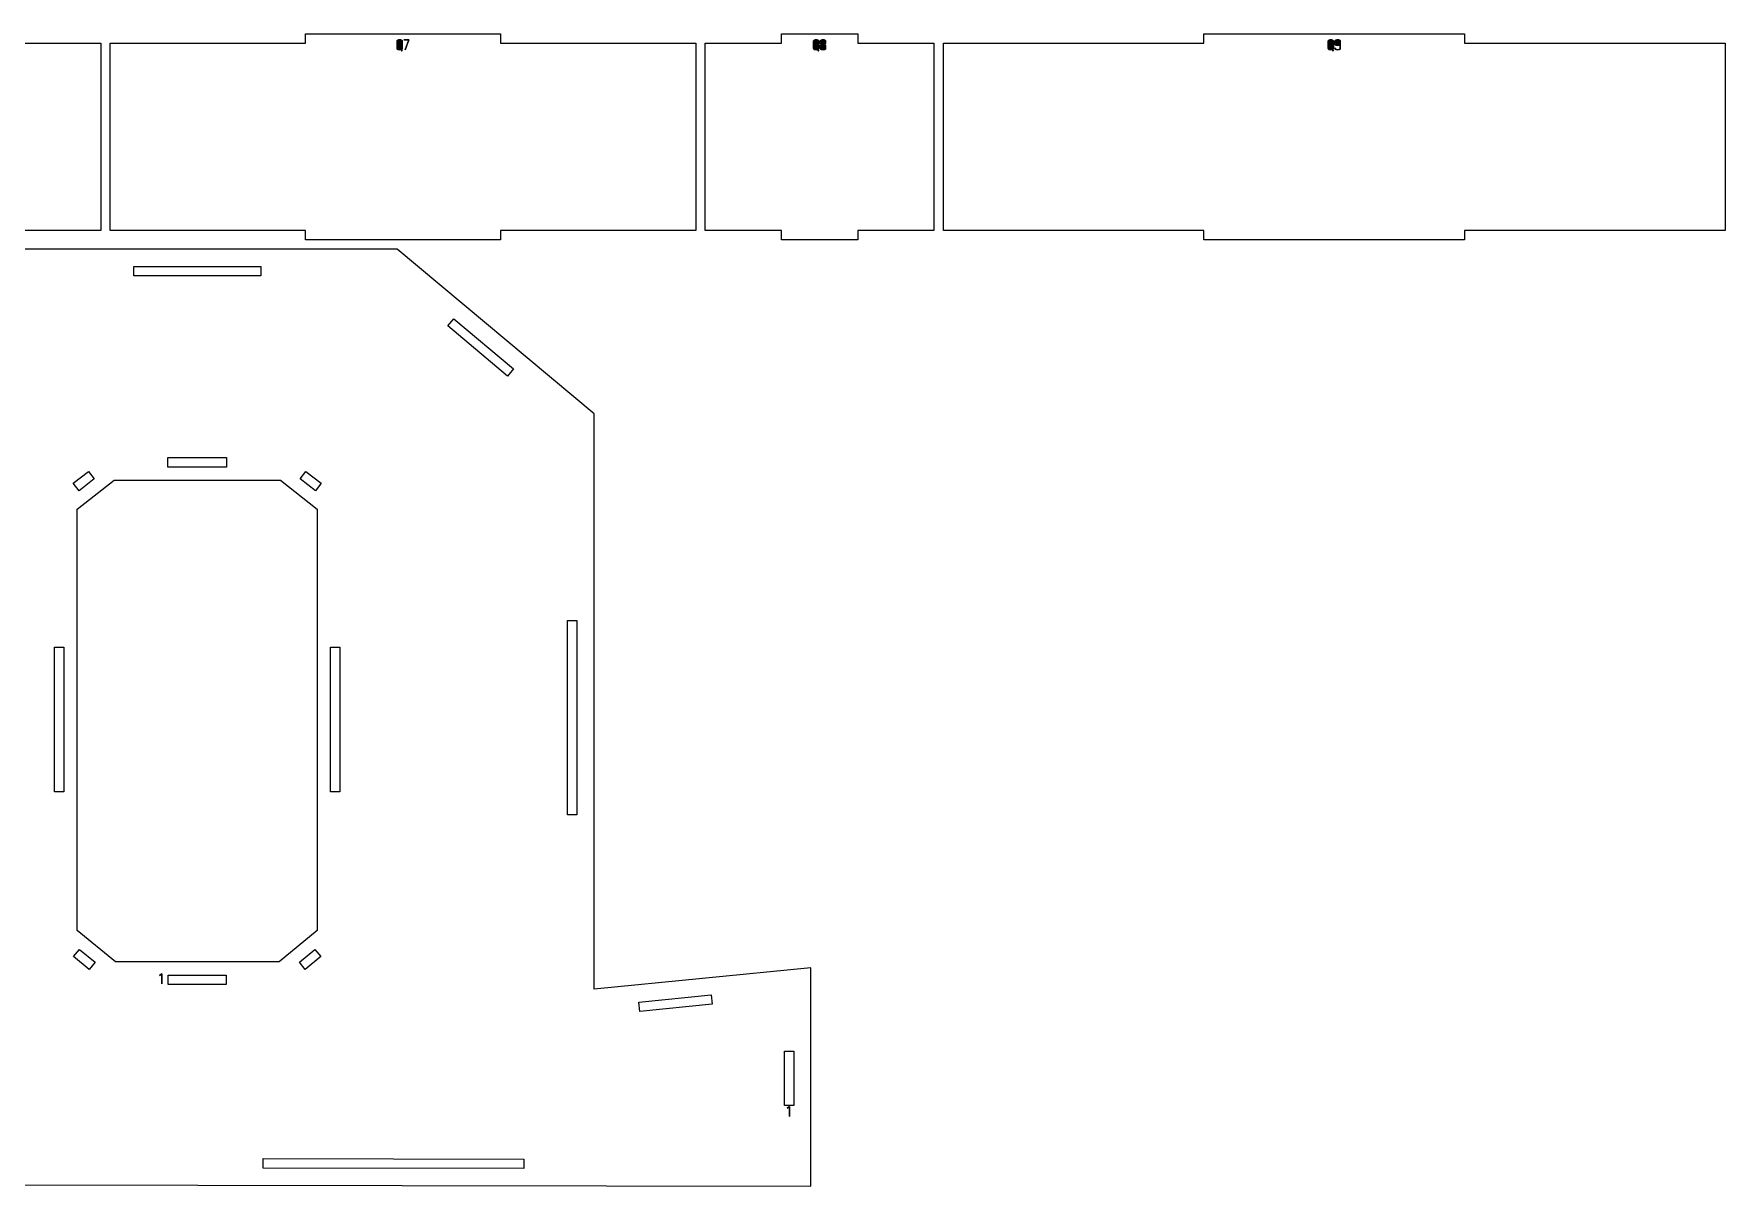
# Model space of a CAD drawing. Header units: centimetres. Extents: x -249 to 275, y -506 to 461.
# Drawn here: x 95.4 to 149.6, y 102.4 to 139.3 of the extents above; entities that cross this region are included whole.
import ezdxf

# ---------------------------------------------------------------- set-up
doc = ezdxf.new("R2010")
doc.units = ezdxf.units.CM
doc.header["$MEASUREMENT"] = 0
doc.layers.add('Capa 1', color=7, linetype='Continuous')

msp = doc.modelspace()

# ---------------------------------------------------------------- hatches: boundary and pattern name
at = {"layer": 'Capa 1', "true_color": 0x3e4095}
h = msp.add_hatch(color=175, dxfattribs=at)
edge = h.paths.add_edge_path()
edge.add_spline(control_points=[(107.05388, 138.85955), (107.05388, 138.84977), (107.06175, 138.84144), (107.0775, 138.83456), (107.09324, 138.82768), (107.11289, 138.82424), (107.13643, 138.82424), (107.15997, 138.82424), (107.17962, 138.82768), (107.19536, 138.83456), (107.21111, 138.84144), (107.21898, 138.84977), (107.21898, 138.85955), (107.21898, 138.85955), (107.21898, 139.10537), (107.21898, 139.10537), (107.21898, 139.11515), (107.21111, 139.12348), (107.19536, 139.13036), (107.17962, 139.13724), (107.15997, 139.14068), (107.13643, 139.14068), (107.11289, 139.14068), (107.09324, 139.13724), (107.0775, 139.13036), (107.06175, 139.12348), (107.05388, 139.11515), (107.05388, 139.10537), (107.05388, 139.10537), (107.05388, 138.85955), (107.05388, 138.85955)], knot_values=[0, 0, 0, 0, 0.1, 0.1, 0.1, 0.2, 0.2, 0.2, 0.3, 0.3, 0.3, 0.4, 0.4, 0.4, 0.5, 0.5, 0.5, 0.6, 0.6, 0.6, 0.7, 0.7, 0.7, 0.8, 0.8, 0.8, 0.9, 0.9, 0.9, 1, 1, 1, 1], degree=3, periodic=1)
h = msp.add_hatch(color=175, dxfattribs=at)
edge = h.paths.add_edge_path()
edge.add_spline(control_points=[(107.21898, 138.85955), (107.21898, 138.84977), (107.21111, 138.84144), (107.19536, 138.83456), (107.17962, 138.82768), (107.15997, 138.82424), (107.13643, 138.82424), (107.11289, 138.82424), (107.09324, 138.82768), (107.0775, 138.83456), (107.06175, 138.84144), (107.05388, 138.84977), (107.05388, 138.85955), (107.05388, 138.85955), (107.05388, 139.10537), (107.05388, 139.10537), (107.05388, 139.11515), (107.06175, 139.12348), (107.0775, 139.13036), (107.09324, 139.13724), (107.11289, 139.14068), (107.13643, 139.14068), (107.15997, 139.14068), (107.17962, 139.13724), (107.19536, 139.13036), (107.21111, 139.12348), (107.21898, 139.11515), (107.21898, 139.10537), (107.21898, 139.10537), (107.21898, 138.85955), (107.21898, 138.85955)], knot_values=[0, 0, 0, 0, 0.1, 0.1, 0.1, 0.2, 0.2, 0.2, 0.3, 0.3, 0.3, 0.4, 0.4, 0.4, 0.5, 0.5, 0.5, 0.6, 0.6, 0.6, 0.7, 0.7, 0.7, 0.8, 0.8, 0.8, 0.9, 0.9, 0.9, 1, 1, 1, 1], degree=3, periodic=1)
h = msp.add_hatch(color=175, dxfattribs=at)
edge = h.paths.add_edge_path()
edge.add_spline(control_points=[(107.21852, 138.7793), (107.21852, 138.7793), (107.1479, 138.86873), (107.1479, 138.86873), (107.1479, 138.86873), (107.21852, 138.7793), (107.21852, 138.7793)], knot_values=[0, 0, 0, 0, 0.5, 0.5, 0.5, 1, 1, 1, 1], degree=3, periodic=1)
h = msp.add_hatch(color=175, dxfattribs=at)
edge = h.paths.add_edge_path()
edge.add_spline(control_points=[(107.31253, 138.82424), (107.31253, 138.82424), (107.43361, 139.14068), (107.43361, 139.14068), (107.43361, 139.14068), (107.27401, 139.14068), (107.27401, 139.14068), (107.27401, 139.14068), (107.43361, 139.14068), (107.43361, 139.14068), (107.43361, 139.14068), (107.31253, 138.82424), (107.31253, 138.82424)], knot_values=[0, 0, 0, 0, 0.25, 0.25, 0.25, 0.5, 0.5, 0.5, 0.75, 0.75, 0.75, 1, 1, 1, 1], degree=3, periodic=1)
h = msp.add_hatch(color=175, dxfattribs=at)
edge = h.paths.add_edge_path()
edge.add_spline(control_points=[(120.39185, 138.85955), (120.39185, 138.84977), (120.39972, 138.84144), (120.41547, 138.83456), (120.43121, 138.82768), (120.45086, 138.82424), (120.4744, 138.82424), (120.49794, 138.82424), (120.51759, 138.82768), (120.53333, 138.83456), (120.54908, 138.84144), (120.55695, 138.84977), (120.55695, 138.85955), (120.55695, 138.85955), (120.55695, 139.10537), (120.55695, 139.10537), (120.55695, 139.11515), (120.54908, 139.12348), (120.53333, 139.13036), (120.51759, 139.13724), (120.49794, 139.14068), (120.4744, 139.14068), (120.45086, 139.14068), (120.43121, 139.13724), (120.41547, 139.13036), (120.39972, 139.12348), (120.39185, 139.11515), (120.39185, 139.10537), (120.39185, 139.10537), (120.39185, 138.85955), (120.39185, 138.85955)], knot_values=[0, 0, 0, 0, 0.1, 0.1, 0.1, 0.2, 0.2, 0.2, 0.3, 0.3, 0.3, 0.4, 0.4, 0.4, 0.5, 0.5, 0.5, 0.6, 0.6, 0.6, 0.7, 0.7, 0.7, 0.8, 0.8, 0.8, 0.9, 0.9, 0.9, 1, 1, 1, 1], degree=3, periodic=1)
h = msp.add_hatch(color=175, dxfattribs=at)
edge = h.paths.add_edge_path()
edge.add_spline(control_points=[(120.55695, 138.85955), (120.55695, 138.84977), (120.54908, 138.84144), (120.53333, 138.83456), (120.51759, 138.82768), (120.49794, 138.82424), (120.4744, 138.82424), (120.45086, 138.82424), (120.43121, 138.82768), (120.41547, 138.83456), (120.39972, 138.84144), (120.39185, 138.84977), (120.39185, 138.85955), (120.39185, 138.85955), (120.39185, 139.10537), (120.39185, 139.10537), (120.39185, 139.11515), (120.39972, 139.12348), (120.41547, 139.13036), (120.43121, 139.13724), (120.45086, 139.14068), (120.4744, 139.14068), (120.49794, 139.14068), (120.51759, 139.13724), (120.53333, 139.13036), (120.54908, 139.12348), (120.55695, 139.11515), (120.55695, 139.10537), (120.55695, 139.10537), (120.55695, 138.85955), (120.55695, 138.85955)], knot_values=[0, 0, 0, 0, 0.1, 0.1, 0.1, 0.2, 0.2, 0.2, 0.3, 0.3, 0.3, 0.4, 0.4, 0.4, 0.5, 0.5, 0.5, 0.6, 0.6, 0.6, 0.7, 0.7, 0.7, 0.8, 0.8, 0.8, 0.9, 0.9, 0.9, 1, 1, 1, 1], degree=3, periodic=1)
h = msp.add_hatch(color=175, dxfattribs=at)
edge = h.paths.add_edge_path()
edge.add_spline(control_points=[(120.55649, 138.7793), (120.55649, 138.7793), (120.48587, 138.86873), (120.48587, 138.86873), (120.48587, 138.86873), (120.55649, 138.7793), (120.55649, 138.7793)], knot_values=[0, 0, 0, 0, 0.5, 0.5, 0.5, 1, 1, 1, 1], degree=3, periodic=1)
h = msp.add_hatch(color=175, dxfattribs=at)
edge = h.paths.add_edge_path()
edge.add_spline(control_points=[(120.61198, 139.03107), (120.61198, 139.02312), (120.61764, 139.01594), (120.62895, 139.00952), (120.64026, 139.0031), (120.66212, 138.99882), (120.69453, 138.99668), (120.72694, 138.99882), (120.7488, 139.0031), (120.76011, 139.00952), (120.77142, 139.01594), (120.77708, 139.02312), (120.77708, 139.03107), (120.77708, 139.03107), (120.77708, 139.10537), (120.77708, 139.10537), (120.77708, 139.11515), (120.76921, 139.12348), (120.75346, 139.13036), (120.73772, 139.13724), (120.71807, 139.14068), (120.69453, 139.14068), (120.67099, 139.14068), (120.65134, 139.13724), (120.6356, 139.13036), (120.61985, 139.12348), (120.61198, 139.11515), (120.61198, 139.10537), (120.61198, 139.10537), (120.61198, 139.03107), (120.61198, 139.03107)], knot_values=[0, 0, 0, 0, 0.1, 0.1, 0.1, 0.2, 0.2, 0.2, 0.3, 0.3, 0.3, 0.4, 0.4, 0.4, 0.5, 0.5, 0.5, 0.6, 0.6, 0.6, 0.7, 0.7, 0.7, 0.8, 0.8, 0.8, 0.9, 0.9, 0.9, 1, 1, 1, 1], degree=3, periodic=1)
h = msp.add_hatch(color=175, dxfattribs=at)
edge = h.paths.add_edge_path()
edge.add_spline(control_points=[(120.69453, 138.82424), (120.67099, 138.82424), (120.65134, 138.82768), (120.6356, 138.83456), (120.61985, 138.84144), (120.61198, 138.84977), (120.61198, 138.85955), (120.61198, 138.85955), (120.61198, 138.96274), (120.61198, 138.96274), (120.61198, 138.971), (120.61764, 138.97818), (120.62895, 138.98429), (120.64026, 138.99041), (120.66212, 138.99454), (120.69453, 138.99668), (120.66212, 138.99882), (120.64026, 139.0031), (120.62895, 139.00952), (120.61764, 139.01594), (120.61198, 139.02312), (120.61198, 139.03107), (120.61198, 139.03107), (120.61198, 139.10537), (120.61198, 139.10537), (120.61198, 139.11515), (120.61985, 139.12348), (120.6356, 139.13036), (120.65134, 139.13724), (120.67099, 139.14068), (120.69453, 139.14068), (120.71807, 139.14068), (120.73772, 139.13724), (120.75346, 139.13036), (120.76921, 139.12348), (120.77708, 139.11515), (120.77708, 139.10537), (120.77708, 139.10537), (120.77708, 139.03107), (120.77708, 139.03107), (120.77708, 139.02312), (120.77142, 139.01594), (120.76011, 139.00952), (120.7488, 139.0031), (120.72694, 138.99882), (120.69453, 138.99668), (120.72694, 138.99454), (120.7488, 138.99041), (120.76011, 138.98429), (120.77142, 138.97818), (120.77708, 138.971), (120.77708, 138.96274), (120.77708, 138.96274), (120.77708, 138.85955), (120.77708, 138.85955), (120.77708, 138.84977), (120.76921, 138.84144), (120.75346, 138.83456), (120.73772, 138.82768), (120.71807, 138.82424), (120.69453, 138.82424)], knot_values=[0, 0, 0, 0, 0.05, 0.05, 0.05, 0.1, 0.1, 0.1, 0.15, 0.15, 0.15, 0.2, 0.2, 0.2, 0.25, 0.25, 0.25, 0.3, 0.3, 0.3, 0.35, 0.35, 0.35, 0.4, 0.4, 0.4, 0.45, 0.45, 0.45, 0.5, 0.5, 0.5, 0.55, 0.55, 0.55, 0.6, 0.6, 0.6, 0.65, 0.65, 0.65, 0.7, 0.7, 0.7, 0.75, 0.75, 0.75, 0.8, 0.8, 0.8, 0.85, 0.85, 0.85, 0.9, 0.9, 0.9, 0.95, 0.95, 0.95, 1, 1, 1, 1], degree=3, periodic=1)
h = msp.add_hatch(color=175, dxfattribs=at)
edge = h.paths.add_edge_path()
edge.add_spline(control_points=[(120.61198, 138.85955), (120.61198, 138.84977), (120.61985, 138.84144), (120.6356, 138.83456), (120.65134, 138.82768), (120.67099, 138.82424), (120.69453, 138.82424), (120.71807, 138.82424), (120.73772, 138.82768), (120.75346, 138.83456), (120.76921, 138.84144), (120.77708, 138.84977), (120.77708, 138.85955), (120.77708, 138.85955), (120.77708, 138.96274), (120.77708, 138.96274), (120.77708, 138.971), (120.77142, 138.97818), (120.76011, 138.98429), (120.7488, 138.99041), (120.72694, 138.99454), (120.69453, 138.99668), (120.66212, 138.99454), (120.64026, 138.99041), (120.62895, 138.98429), (120.61764, 138.97818), (120.61198, 138.971), (120.61198, 138.96274), (120.61198, 138.96274), (120.61198, 138.85955), (120.61198, 138.85955)], knot_values=[0, 0, 0, 0, 0.1, 0.1, 0.1, 0.2, 0.2, 0.2, 0.3, 0.3, 0.3, 0.4, 0.4, 0.4, 0.5, 0.5, 0.5, 0.6, 0.6, 0.6, 0.7, 0.7, 0.7, 0.8, 0.8, 0.8, 0.9, 0.9, 0.9, 1, 1, 1, 1], degree=3, periodic=1)
h = msp.add_hatch(color=175, dxfattribs=at)
edge = h.paths.add_edge_path()
edge.add_spline(control_points=[(136.87278, 138.85955), (136.87278, 138.84977), (136.88065, 138.84144), (136.8964, 138.83456), (136.91214, 138.82768), (136.93179, 138.82424), (136.95533, 138.82424), (136.97887, 138.82424), (136.99852, 138.82768), (137.01426, 138.83456), (137.03001, 138.84144), (137.03788, 138.84977), (137.03788, 138.85955), (137.03788, 138.85955), (137.03788, 139.10537), (137.03788, 139.10537), (137.03788, 139.11515), (137.03001, 139.12348), (137.01426, 139.13036), (136.99852, 139.13724), (136.97887, 139.14068), (136.95533, 139.14068), (136.93179, 139.14068), (136.91214, 139.13724), (136.8964, 139.13036), (136.88065, 139.12348), (136.87278, 139.11515), (136.87278, 139.10537), (136.87278, 139.10537), (136.87278, 138.85955), (136.87278, 138.85955)], knot_values=[0, 0, 0, 0, 0.1, 0.1, 0.1, 0.2, 0.2, 0.2, 0.3, 0.3, 0.3, 0.4, 0.4, 0.4, 0.5, 0.5, 0.5, 0.6, 0.6, 0.6, 0.7, 0.7, 0.7, 0.8, 0.8, 0.8, 0.9, 0.9, 0.9, 1, 1, 1, 1], degree=3, periodic=1)
h = msp.add_hatch(color=175, dxfattribs=at)
edge = h.paths.add_edge_path()
edge.add_spline(control_points=[(137.03788, 138.85955), (137.03788, 138.84977), (137.03001, 138.84144), (137.01426, 138.83456), (136.99852, 138.82768), (136.97887, 138.82424), (136.95533, 138.82424), (136.93179, 138.82424), (136.91214, 138.82768), (136.8964, 138.83456), (136.88065, 138.84144), (136.87278, 138.84977), (136.87278, 138.85955), (136.87278, 138.85955), (136.87278, 139.10537), (136.87278, 139.10537), (136.87278, 139.11515), (136.88065, 139.12348), (136.8964, 139.13036), (136.91214, 139.13724), (136.93179, 139.14068), (136.95533, 139.14068), (136.97887, 139.14068), (136.99852, 139.13724), (137.01426, 139.13036), (137.03001, 139.12348), (137.03788, 139.11515), (137.03788, 139.10537), (137.03788, 139.10537), (137.03788, 138.85955), (137.03788, 138.85955)], knot_values=[0, 0, 0, 0, 0.1, 0.1, 0.1, 0.2, 0.2, 0.2, 0.3, 0.3, 0.3, 0.4, 0.4, 0.4, 0.5, 0.5, 0.5, 0.6, 0.6, 0.6, 0.7, 0.7, 0.7, 0.8, 0.8, 0.8, 0.9, 0.9, 0.9, 1, 1, 1, 1], degree=3, periodic=1)
h = msp.add_hatch(color=175, dxfattribs=at)
edge = h.paths.add_edge_path()
edge.add_spline(control_points=[(137.03742, 138.7793), (137.03742, 138.7793), (136.9668, 138.86873), (136.9668, 138.86873), (136.9668, 138.86873), (137.03742, 138.7793), (137.03742, 138.7793)], knot_values=[0, 0, 0, 0, 0.5, 0.5, 0.5, 1, 1, 1, 1], degree=3, periodic=1)
h = msp.add_hatch(color=175, dxfattribs=at)
edge = h.paths.add_edge_path()
edge.add_spline(control_points=[(137.09291, 138.99805), (137.09291, 138.98827), (137.10078, 138.97994), (137.11653, 138.97306), (137.13227, 138.96618), (137.15192, 138.96274), (137.17546, 138.96274), (137.1987, 138.96213), (137.21826, 138.96496), (137.23416, 138.97122), (137.25006, 138.97749), (137.25801, 138.98644), (137.25801, 138.99805), (137.25801, 138.99805), (137.25801, 139.10537), (137.25801, 139.10537), (137.25801, 139.11515), (137.25014, 139.12348), (137.23439, 139.13036), (137.21865, 139.13724), (137.199, 139.14068), (137.17546, 139.14068), (137.15192, 139.14068), (137.13227, 139.13724), (137.11653, 139.13036), (137.10078, 139.12348), (137.09291, 139.11515), (137.09291, 139.10537), (137.09291, 139.10537), (137.09291, 138.99805), (137.09291, 138.99805)], knot_values=[0, 0, 0, 0, 0.1, 0.1, 0.1, 0.2, 0.2, 0.2, 0.3, 0.3, 0.3, 0.4, 0.4, 0.4, 0.5, 0.5, 0.5, 0.6, 0.6, 0.6, 0.7, 0.7, 0.7, 0.8, 0.8, 0.8, 0.9, 0.9, 0.9, 1, 1, 1, 1], degree=3, periodic=1)
h = msp.add_hatch(color=175, dxfattribs=at)
edge = h.paths.add_edge_path()
edge.add_spline(control_points=[(137.17546, 138.82424), (137.15192, 138.82424), (137.13227, 138.82768), (137.11653, 138.83456), (137.10078, 138.84144), (137.09291, 138.84977), (137.09291, 138.85955), (137.09291, 138.85955), (137.09291, 138.88478), (137.09291, 138.88478), (137.09291, 138.88478), (137.09291, 138.85955), (137.09291, 138.85955), (137.09291, 138.84977), (137.10078, 138.84144), (137.11653, 138.83456), (137.13227, 138.82768), (137.15192, 138.82424), (137.17546, 138.82424), (137.199, 138.82424), (137.21865, 138.82768), (137.23439, 138.83456), (137.25014, 138.84144), (137.25801, 138.84977), (137.25801, 138.85955), (137.25801, 138.85955), (137.25801, 138.99805), (137.25801, 138.99805), (137.25801, 138.98644), (137.25006, 138.97749), (137.23416, 138.97122), (137.21826, 138.96496), (137.1987, 138.96213), (137.17546, 138.96274), (137.15192, 138.96274), (137.13227, 138.96618), (137.11653, 138.97306), (137.10078, 138.97994), (137.09291, 138.98827), (137.09291, 138.99805), (137.09291, 138.99805), (137.09291, 139.10537), (137.09291, 139.10537), (137.09291, 139.11515), (137.10078, 139.12348), (137.11653, 139.13036), (137.13227, 139.13724), (137.15192, 139.14068), (137.17546, 139.14068), (137.199, 139.14068), (137.21865, 139.13724), (137.23439, 139.13036), (137.25014, 139.12348), (137.25801, 139.11515), (137.25801, 139.10537), (137.25801, 139.10537), (137.25801, 138.99805), (137.25801, 138.99805), (137.25801, 138.99805), (137.25801, 138.85955), (137.25801, 138.85955), (137.25801, 138.84977), (137.25014, 138.84144), (137.23439, 138.83456), (137.21865, 138.82768), (137.199, 138.82424), (137.17546, 138.82424)], knot_values=[0, 0, 0, 0, 0.04545455, 0.04545455, 0.04545455, 0.09090909, 0.09090909, 0.09090909, 0.13636364, 0.13636364, 0.13636364, 0.18181818, 0.18181818, 0.18181818, 0.22727273, 0.22727273, 0.22727273, 0.27272727, 0.27272727, 0.27272727, 0.31818182, 0.31818182, 0.31818182, 0.36363636, 0.36363636, 0.36363636, 0.40909091, 0.40909091, 0.40909091, 0.45454545, 0.45454545, 0.45454545, 0.5, 0.5, 0.5, 0.54545455, 0.54545455, 0.54545455, 0.59090909, 0.59090909, 0.59090909, 0.63636364, 0.63636364, 0.63636364, 0.68181818, 0.68181818, 0.68181818, 0.72727273, 0.72727273, 0.72727273, 0.77272727, 0.77272727, 0.77272727, 0.81818182, 0.81818182, 0.81818182, 0.86363636, 0.86363636, 0.86363636, 0.90909091, 0.90909091, 0.90909091, 0.95454545, 0.95454545, 0.95454545, 1, 1, 1, 1], degree=3, periodic=1)

# ---------------------------------------------------------------- linework, layer by layer
at = {"layer": 'Capa 1', "color": 240, "lineweight": 20}
for points in [[(90.05883, 139.03224), (90.05883, 139.03224), (90.05883, 133.03224), (90.05883, 133.03224), (90.05883, 133.03224), (92.56111, 133.03224), (92.56111, 133.03224), (92.56111, 133.03224), (92.56111, 132.73224), (92.56111, 132.73224), (92.56111, 132.73224), (95.06338, 132.73224), (95.06338, 132.73224), (95.06338, 132.73224), (95.06338, 133.03224), (95.06338, 133.03224), (95.06338, 133.03224), (97.56566, 133.03224), (97.56566, 133.03224), (97.56566, 133.03224), (97.56566, 139.03224), (97.56566, 139.03224), (97.56566, 139.03224), (95.06338, 139.03224), (95.06338, 139.03224), (95.06338, 139.03224), (95.06338, 139.33224), (95.06338, 139.33224), (95.06338, 139.33224), (92.56111, 139.33224), (92.56111, 139.33224), (92.56111, 139.33224), (92.56111, 139.03224), (92.56111, 139.03224), (92.56111, 139.03224), (90.05883, 139.03224), (90.05883, 139.03224)], [(97.86566, 139.03224), (97.86566, 139.03224), (97.86566, 133.03224), (97.86566, 133.03224), (97.86566, 133.03224), (104.11772, 133.03224), (104.11772, 133.03224), (104.11772, 133.03224), (104.11772, 132.73224), (104.11772, 132.73224), (104.11772, 132.73224), (110.36977, 132.73224), (110.36977, 132.73224), (110.36977, 132.73224), (110.36977, 133.03224), (110.36977, 133.03224), (110.36977, 133.03224), (116.62183, 133.03224), (116.62183, 133.03224), (116.62183, 133.03224), (116.62183, 139.03224), (116.62183, 139.03224), (116.62183, 139.03224), (110.36977, 139.03224), (110.36977, 139.03224), (110.36977, 139.03224), (110.36977, 139.33224), (110.36977, 139.33224), (110.36977, 139.33224), (104.11772, 139.33224), (104.11772, 139.33224), (104.11772, 139.33224), (104.11772, 139.03224), (104.11772, 139.03224), (104.11772, 139.03224), (97.86566, 139.03224), (97.86566, 139.03224)], [(116.92183, 139.03224), (116.92183, 139.03224), (116.92183, 133.03224), (116.92183, 133.03224), (116.92183, 133.03224), (119.36359, 133.03224), (119.36359, 133.03224), (119.36359, 133.03224), (119.36359, 132.73224), (119.36359, 132.73224), (119.36359, 132.73224), (121.80535, 132.73224), (121.80535, 132.73224), (121.80535, 132.73224), (121.80535, 133.03224), (121.80535, 133.03224), (121.80535, 133.03224), (124.24711, 133.03224), (124.24711, 133.03224), (124.24711, 133.03224), (124.24711, 139.03224), (124.24711, 139.03224), (124.24711, 139.03224), (121.80535, 139.03224), (121.80535, 139.03224), (121.80535, 139.03224), (121.80535, 139.33224), (121.80535, 139.33224), (121.80535, 139.33224), (119.36359, 139.33224), (119.36359, 139.33224), (119.36359, 139.33224), (119.36359, 139.03224), (119.36359, 139.03224), (119.36359, 139.03224), (116.92183, 139.03224), (116.92183, 139.03224)], [(124.54711, 139.03224), (124.54711, 139.03224), (124.54711, 133.03224), (124.54711, 133.03224), (124.54711, 133.03224), (132.89264, 133.03224), (132.89264, 133.03224), (132.89264, 133.03224), (132.89264, 132.73224), (132.89264, 132.73224), (132.89264, 132.73224), (141.23817, 132.73224), (141.23817, 132.73224), (141.23817, 132.73224), (141.23817, 133.03224), (141.23817, 133.03224), (141.23817, 133.03224), (149.58369, 133.03224), (149.58369, 133.03224), (149.58369, 133.03224), (149.58369, 139.03224), (149.58369, 139.03224), (149.58369, 139.03224), (141.23817, 139.03224), (141.23817, 139.03224), (141.23817, 139.03224), (141.23817, 139.33224), (141.23817, 139.33224), (141.23817, 139.33224), (132.89264, 139.33224), (132.89264, 139.33224), (132.89264, 139.33224), (132.89264, 139.03224), (132.89264, 139.03224), (132.89264, 139.03224), (124.54711, 139.03224), (124.54711, 139.03224)]]:
    msp.add_open_spline(points, degree=3, knots=[0, 0, 0, 0, 0.08333333, 0.08333333, 0.08333333, 0.16666667, 0.16666667, 0.16666667, 0.25, 0.25, 0.25, 0.33333333, 0.33333333, 0.33333333, 0.41666667, 0.41666667, 0.41666667, 0.5, 0.5, 0.5, 0.58333333, 0.58333333, 0.58333333, 0.66666667, 0.66666667, 0.66666667, 0.75, 0.75, 0.75, 0.83333333, 0.83333333, 0.83333333, 0.91666667, 0.91666667, 0.91666667, 1, 1, 1, 1], dxfattribs=at)
at = {"layer": 'Capa 1', "color": 114, "lineweight": 9}
for points, knots in [([(107.05388, 138.85955), (107.05388, 138.84977), (107.06175, 138.84144), (107.0775, 138.83456), (107.09324, 138.82768), (107.11289, 138.82424), (107.13643, 138.82424), (107.15997, 138.82424), (107.17962, 138.82768), (107.19536, 138.83456), (107.21111, 138.84144), (107.21898, 138.84977), (107.21898, 138.85955), (107.21898, 138.85955), (107.21898, 139.10537), (107.21898, 139.10537), (107.21898, 139.11515), (107.21111, 139.12348), (107.19536, 139.13036), (107.17962, 139.13724), (107.15997, 139.14068), (107.13643, 139.14068), (107.11289, 139.14068), (107.09324, 139.13724), (107.0775, 139.13036), (107.06175, 139.12348), (107.05388, 139.11515), (107.05388, 139.10537), (107.05388, 139.10537), (107.05388, 138.85955), (107.05388, 138.85955)], [0, 0, 0, 0, 0.1, 0.1, 0.1, 0.2, 0.2, 0.2, 0.3, 0.3, 0.3, 0.4, 0.4, 0.4, 0.5, 0.5, 0.5, 0.6, 0.6, 0.6, 0.7, 0.7, 0.7, 0.8, 0.8, 0.8, 0.9, 0.9, 0.9, 1, 1, 1, 1]), ([(107.21898, 138.85955), (107.21898, 138.84977), (107.21111, 138.84144), (107.19536, 138.83456), (107.17962, 138.82768), (107.15997, 138.82424), (107.13643, 138.82424), (107.11289, 138.82424), (107.09324, 138.82768), (107.0775, 138.83456), (107.06175, 138.84144), (107.05388, 138.84977), (107.05388, 138.85955), (107.05388, 138.85955), (107.05388, 139.10537), (107.05388, 139.10537), (107.05388, 139.11515), (107.06175, 139.12348), (107.0775, 139.13036), (107.09324, 139.13724), (107.11289, 139.14068), (107.13643, 139.14068), (107.15997, 139.14068), (107.17962, 139.13724), (107.19536, 139.13036), (107.21111, 139.12348), (107.21898, 139.11515), (107.21898, 139.10537), (107.21898, 139.10537), (107.21898, 138.85955), (107.21898, 138.85955)], [0, 0, 0, 0, 0.1, 0.1, 0.1, 0.2, 0.2, 0.2, 0.3, 0.3, 0.3, 0.4, 0.4, 0.4, 0.5, 0.5, 0.5, 0.6, 0.6, 0.6, 0.7, 0.7, 0.7, 0.8, 0.8, 0.8, 0.9, 0.9, 0.9, 1, 1, 1, 1]), ([(107.21852, 138.7793), (107.21852, 138.7793), (107.1479, 138.86873), (107.1479, 138.86873), (107.1479, 138.86873), (107.21852, 138.7793), (107.21852, 138.7793)], [0, 0, 0, 0, 0.5, 0.5, 0.5, 1, 1, 1, 1]), ([(107.31253, 138.82424), (107.31253, 138.82424), (107.43361, 139.14068), (107.43361, 139.14068), (107.43361, 139.14068), (107.27401, 139.14068), (107.27401, 139.14068), (107.27401, 139.14068), (107.43361, 139.14068), (107.43361, 139.14068), (107.43361, 139.14068), (107.31253, 138.82424), (107.31253, 138.82424)], [0, 0, 0, 0, 0.25, 0.25, 0.25, 0.5, 0.5, 0.5, 0.75, 0.75, 0.75, 1, 1, 1, 1]), ([(120.39185, 138.85955), (120.39185, 138.84977), (120.39972, 138.84144), (120.41547, 138.83456), (120.43121, 138.82768), (120.45086, 138.82424), (120.4744, 138.82424), (120.49794, 138.82424), (120.51759, 138.82768), (120.53333, 138.83456), (120.54908, 138.84144), (120.55695, 138.84977), (120.55695, 138.85955), (120.55695, 138.85955), (120.55695, 139.10537), (120.55695, 139.10537), (120.55695, 139.11515), (120.54908, 139.12348), (120.53333, 139.13036), (120.51759, 139.13724), (120.49794, 139.14068), (120.4744, 139.14068), (120.45086, 139.14068), (120.43121, 139.13724), (120.41547, 139.13036), (120.39972, 139.12348), (120.39185, 139.11515), (120.39185, 139.10537), (120.39185, 139.10537), (120.39185, 138.85955), (120.39185, 138.85955)], [0, 0, 0, 0, 0.1, 0.1, 0.1, 0.2, 0.2, 0.2, 0.3, 0.3, 0.3, 0.4, 0.4, 0.4, 0.5, 0.5, 0.5, 0.6, 0.6, 0.6, 0.7, 0.7, 0.7, 0.8, 0.8, 0.8, 0.9, 0.9, 0.9, 1, 1, 1, 1]), ([(120.55695, 138.85955), (120.55695, 138.84977), (120.54908, 138.84144), (120.53333, 138.83456), (120.51759, 138.82768), (120.49794, 138.82424), (120.4744, 138.82424), (120.45086, 138.82424), (120.43121, 138.82768), (120.41547, 138.83456), (120.39972, 138.84144), (120.39185, 138.84977), (120.39185, 138.85955), (120.39185, 138.85955), (120.39185, 139.10537), (120.39185, 139.10537), (120.39185, 139.11515), (120.39972, 139.12348), (120.41547, 139.13036), (120.43121, 139.13724), (120.45086, 139.14068), (120.4744, 139.14068), (120.49794, 139.14068), (120.51759, 139.13724), (120.53333, 139.13036), (120.54908, 139.12348), (120.55695, 139.11515), (120.55695, 139.10537), (120.55695, 139.10537), (120.55695, 138.85955), (120.55695, 138.85955)], [0, 0, 0, 0, 0.1, 0.1, 0.1, 0.2, 0.2, 0.2, 0.3, 0.3, 0.3, 0.4, 0.4, 0.4, 0.5, 0.5, 0.5, 0.6, 0.6, 0.6, 0.7, 0.7, 0.7, 0.8, 0.8, 0.8, 0.9, 0.9, 0.9, 1, 1, 1, 1]), ([(120.55649, 138.7793), (120.55649, 138.7793), (120.48587, 138.86873), (120.48587, 138.86873), (120.48587, 138.86873), (120.55649, 138.7793), (120.55649, 138.7793)], [0, 0, 0, 0, 0.5, 0.5, 0.5, 1, 1, 1, 1]), ([(120.61198, 139.03107), (120.61198, 139.02312), (120.61764, 139.01594), (120.62895, 139.00952), (120.64026, 139.0031), (120.66212, 138.99882), (120.69453, 138.99668), (120.72694, 138.99882), (120.7488, 139.0031), (120.76011, 139.00952), (120.77142, 139.01594), (120.77708, 139.02312), (120.77708, 139.03107), (120.77708, 139.03107), (120.77708, 139.10537), (120.77708, 139.10537), (120.77708, 139.11515), (120.76921, 139.12348), (120.75346, 139.13036), (120.73772, 139.13724), (120.71807, 139.14068), (120.69453, 139.14068), (120.67099, 139.14068), (120.65134, 139.13724), (120.6356, 139.13036), (120.61985, 139.12348), (120.61198, 139.11515), (120.61198, 139.10537), (120.61198, 139.10537), (120.61198, 139.03107), (120.61198, 139.03107)], [0, 0, 0, 0, 0.1, 0.1, 0.1, 0.2, 0.2, 0.2, 0.3, 0.3, 0.3, 0.4, 0.4, 0.4, 0.5, 0.5, 0.5, 0.6, 0.6, 0.6, 0.7, 0.7, 0.7, 0.8, 0.8, 0.8, 0.9, 0.9, 0.9, 1, 1, 1, 1]), ([(120.69453, 138.82424), (120.67099, 138.82424), (120.65134, 138.82768), (120.6356, 138.83456), (120.61985, 138.84144), (120.61198, 138.84977), (120.61198, 138.85955), (120.61198, 138.85955), (120.61198, 138.96274), (120.61198, 138.96274), (120.61198, 138.971), (120.61764, 138.97818), (120.62895, 138.98429), (120.64026, 138.99041), (120.66212, 138.99454), (120.69453, 138.99668), (120.66212, 138.99882), (120.64026, 139.0031), (120.62895, 139.00952), (120.61764, 139.01594), (120.61198, 139.02312), (120.61198, 139.03107), (120.61198, 139.03107), (120.61198, 139.10537), (120.61198, 139.10537), (120.61198, 139.11515), (120.61985, 139.12348), (120.6356, 139.13036), (120.65134, 139.13724), (120.67099, 139.14068), (120.69453, 139.14068), (120.71807, 139.14068), (120.73772, 139.13724), (120.75346, 139.13036), (120.76921, 139.12348), (120.77708, 139.11515), (120.77708, 139.10537), (120.77708, 139.10537), (120.77708, 139.03107), (120.77708, 139.03107), (120.77708, 139.02312), (120.77142, 139.01594), (120.76011, 139.00952), (120.7488, 139.0031), (120.72694, 138.99882), (120.69453, 138.99668), (120.72694, 138.99454), (120.7488, 138.99041), (120.76011, 138.98429), (120.77142, 138.97818), (120.77708, 138.971), (120.77708, 138.96274), (120.77708, 138.96274), (120.77708, 138.85955), (120.77708, 138.85955), (120.77708, 138.84977), (120.76921, 138.84144), (120.75346, 138.83456), (120.73772, 138.82768), (120.71807, 138.82424), (120.69453, 138.82424)], [0, 0, 0, 0, 0.05, 0.05, 0.05, 0.1, 0.1, 0.1, 0.15, 0.15, 0.15, 0.2, 0.2, 0.2, 0.25, 0.25, 0.25, 0.3, 0.3, 0.3, 0.35, 0.35, 0.35, 0.4, 0.4, 0.4, 0.45, 0.45, 0.45, 0.5, 0.5, 0.5, 0.55, 0.55, 0.55, 0.6, 0.6, 0.6, 0.65, 0.65, 0.65, 0.7, 0.7, 0.7, 0.75, 0.75, 0.75, 0.8, 0.8, 0.8, 0.85, 0.85, 0.85, 0.9, 0.9, 0.9, 0.95, 0.95, 0.95, 1, 1, 1, 1]), ([(120.61198, 138.85955), (120.61198, 138.84977), (120.61985, 138.84144), (120.6356, 138.83456), (120.65134, 138.82768), (120.67099, 138.82424), (120.69453, 138.82424), (120.71807, 138.82424), (120.73772, 138.82768), (120.75346, 138.83456), (120.76921, 138.84144), (120.77708, 138.84977), (120.77708, 138.85955), (120.77708, 138.85955), (120.77708, 138.96274), (120.77708, 138.96274), (120.77708, 138.971), (120.77142, 138.97818), (120.76011, 138.98429), (120.7488, 138.99041), (120.72694, 138.99454), (120.69453, 138.99668), (120.66212, 138.99454), (120.64026, 138.99041), (120.62895, 138.98429), (120.61764, 138.97818), (120.61198, 138.971), (120.61198, 138.96274), (120.61198, 138.96274), (120.61198, 138.85955), (120.61198, 138.85955)], [0, 0, 0, 0, 0.1, 0.1, 0.1, 0.2, 0.2, 0.2, 0.3, 0.3, 0.3, 0.4, 0.4, 0.4, 0.5, 0.5, 0.5, 0.6, 0.6, 0.6, 0.7, 0.7, 0.7, 0.8, 0.8, 0.8, 0.9, 0.9, 0.9, 1, 1, 1, 1]), ([(136.87278, 138.85955), (136.87278, 138.84977), (136.88065, 138.84144), (136.8964, 138.83456), (136.91214, 138.82768), (136.93179, 138.82424), (136.95533, 138.82424), (136.97887, 138.82424), (136.99852, 138.82768), (137.01426, 138.83456), (137.03001, 138.84144), (137.03788, 138.84977), (137.03788, 138.85955), (137.03788, 138.85955), (137.03788, 139.10537), (137.03788, 139.10537), (137.03788, 139.11515), (137.03001, 139.12348), (137.01426, 139.13036), (136.99852, 139.13724), (136.97887, 139.14068), (136.95533, 139.14068), (136.93179, 139.14068), (136.91214, 139.13724), (136.8964, 139.13036), (136.88065, 139.12348), (136.87278, 139.11515), (136.87278, 139.10537), (136.87278, 139.10537), (136.87278, 138.85955), (136.87278, 138.85955)], [0, 0, 0, 0, 0.1, 0.1, 0.1, 0.2, 0.2, 0.2, 0.3, 0.3, 0.3, 0.4, 0.4, 0.4, 0.5, 0.5, 0.5, 0.6, 0.6, 0.6, 0.7, 0.7, 0.7, 0.8, 0.8, 0.8, 0.9, 0.9, 0.9, 1, 1, 1, 1]), ([(137.03788, 138.85955), (137.03788, 138.84977), (137.03001, 138.84144), (137.01426, 138.83456), (136.99852, 138.82768), (136.97887, 138.82424), (136.95533, 138.82424), (136.93179, 138.82424), (136.91214, 138.82768), (136.8964, 138.83456), (136.88065, 138.84144), (136.87278, 138.84977), (136.87278, 138.85955), (136.87278, 138.85955), (136.87278, 139.10537), (136.87278, 139.10537), (136.87278, 139.11515), (136.88065, 139.12348), (136.8964, 139.13036), (136.91214, 139.13724), (136.93179, 139.14068), (136.95533, 139.14068), (136.97887, 139.14068), (136.99852, 139.13724), (137.01426, 139.13036), (137.03001, 139.12348), (137.03788, 139.11515), (137.03788, 139.10537), (137.03788, 139.10537), (137.03788, 138.85955), (137.03788, 138.85955)], [0, 0, 0, 0, 0.1, 0.1, 0.1, 0.2, 0.2, 0.2, 0.3, 0.3, 0.3, 0.4, 0.4, 0.4, 0.5, 0.5, 0.5, 0.6, 0.6, 0.6, 0.7, 0.7, 0.7, 0.8, 0.8, 0.8, 0.9, 0.9, 0.9, 1, 1, 1, 1]), ([(137.03742, 138.7793), (137.03742, 138.7793), (136.9668, 138.86873), (136.9668, 138.86873), (136.9668, 138.86873), (137.03742, 138.7793), (137.03742, 138.7793)], [0, 0, 0, 0, 0.5, 0.5, 0.5, 1, 1, 1, 1]), ([(137.09291, 138.99805), (137.09291, 138.98827), (137.10078, 138.97994), (137.11653, 138.97306), (137.13227, 138.96618), (137.15192, 138.96274), (137.17546, 138.96274), (137.1987, 138.96213), (137.21826, 138.96496), (137.23416, 138.97122), (137.25006, 138.97749), (137.25801, 138.98644), (137.25801, 138.99805), (137.25801, 138.99805), (137.25801, 139.10537), (137.25801, 139.10537), (137.25801, 139.11515), (137.25014, 139.12348), (137.23439, 139.13036), (137.21865, 139.13724), (137.199, 139.14068), (137.17546, 139.14068), (137.15192, 139.14068), (137.13227, 139.13724), (137.11653, 139.13036), (137.10078, 139.12348), (137.09291, 139.11515), (137.09291, 139.10537), (137.09291, 139.10537), (137.09291, 138.99805), (137.09291, 138.99805)], [0, 0, 0, 0, 0.1, 0.1, 0.1, 0.2, 0.2, 0.2, 0.3, 0.3, 0.3, 0.4, 0.4, 0.4, 0.5, 0.5, 0.5, 0.6, 0.6, 0.6, 0.7, 0.7, 0.7, 0.8, 0.8, 0.8, 0.9, 0.9, 0.9, 1, 1, 1, 1]), ([(137.17546, 138.82424), (137.15192, 138.82424), (137.13227, 138.82768), (137.11653, 138.83456), (137.10078, 138.84144), (137.09291, 138.84977), (137.09291, 138.85955), (137.09291, 138.85955), (137.09291, 138.88478), (137.09291, 138.88478), (137.09291, 138.88478), (137.09291, 138.85955), (137.09291, 138.85955), (137.09291, 138.84977), (137.10078, 138.84144), (137.11653, 138.83456), (137.13227, 138.82768), (137.15192, 138.82424), (137.17546, 138.82424), (137.199, 138.82424), (137.21865, 138.82768), (137.23439, 138.83456), (137.25014, 138.84144), (137.25801, 138.84977), (137.25801, 138.85955), (137.25801, 138.85955), (137.25801, 138.99805), (137.25801, 138.99805), (137.25801, 138.98644), (137.25006, 138.97749), (137.23416, 138.97122), (137.21826, 138.96496), (137.1987, 138.96213), (137.17546, 138.96274), (137.15192, 138.96274), (137.13227, 138.96618), (137.11653, 138.97306), (137.10078, 138.97994), (137.09291, 138.98827), (137.09291, 138.99805), (137.09291, 138.99805), (137.09291, 139.10537), (137.09291, 139.10537), (137.09291, 139.11515), (137.10078, 139.12348), (137.11653, 139.13036), (137.13227, 139.13724), (137.15192, 139.14068), (137.17546, 139.14068), (137.199, 139.14068), (137.21865, 139.13724), (137.23439, 139.13036), (137.25014, 139.12348), (137.25801, 139.11515), (137.25801, 139.10537), (137.25801, 139.10537), (137.25801, 138.99805), (137.25801, 138.99805), (137.25801, 138.99805), (137.25801, 138.85955), (137.25801, 138.85955), (137.25801, 138.84977), (137.25014, 138.84144), (137.23439, 138.83456), (137.21865, 138.82768), (137.199, 138.82424), (137.17546, 138.82424)], [0, 0, 0, 0, 0.04545455, 0.04545455, 0.04545455, 0.09090909, 0.09090909, 0.09090909, 0.13636364, 0.13636364, 0.13636364, 0.18181818, 0.18181818, 0.18181818, 0.22727273, 0.22727273, 0.22727273, 0.27272727, 0.27272727, 0.27272727, 0.31818182, 0.31818182, 0.31818182, 0.36363636, 0.36363636, 0.36363636, 0.40909091, 0.40909091, 0.40909091, 0.45454545, 0.45454545, 0.45454545, 0.5, 0.5, 0.5, 0.54545455, 0.54545455, 0.54545455, 0.59090909, 0.59090909, 0.59090909, 0.63636364, 0.63636364, 0.63636364, 0.68181818, 0.68181818, 0.68181818, 0.72727273, 0.72727273, 0.72727273, 0.77272727, 0.77272727, 0.77272727, 0.81818182, 0.81818182, 0.81818182, 0.86363636, 0.86363636, 0.86363636, 0.90909091, 0.90909091, 0.90909091, 0.95454545, 0.95454545, 0.95454545, 1, 1, 1, 1]), ([(99.52501, 109.23071), (99.52501, 109.23071), (99.44888, 109.17797), (99.44888, 109.17797), (99.44888, 109.17797), (99.52501, 109.23071), (99.52501, 109.23071), (99.52501, 109.23071), (99.52501, 108.91381), (99.52501, 108.91381), (99.52501, 108.91381), (99.52501, 109.23071), (99.52501, 109.23071)], [0, 0, 0, 0, 0.25, 0.25, 0.25, 0.5, 0.5, 0.5, 0.75, 0.75, 0.75, 1, 1, 1, 1]), ([(119.61666, 104.97867), (119.61666, 104.97867), (119.54053, 104.92593), (119.54053, 104.92593), (119.54053, 104.92593), (119.61666, 104.97867), (119.61666, 104.97867), (119.61666, 104.97867), (119.61666, 104.66177), (119.61666, 104.66177), (119.61666, 104.66177), (119.61666, 104.97867), (119.61666, 104.97867)], [0, 0, 0, 0, 0.25, 0.25, 0.25, 0.5, 0.5, 0.5, 0.75, 0.75, 0.75, 1, 1, 1, 1])]:
    msp.add_open_spline(points, degree=3, knots=knots, dxfattribs=at)
at = {"layer": 'Capa 1', "color": 240, "lineweight": 9}
for points, knots in [([(120.30668, 102.43224), (120.30668, 102.43224), (94.11405, 102.48041), (94.11405, 102.48041), (94.11405, 102.48041), (87.94242, 107.61625), (87.94242, 107.61625), (87.94242, 107.61625), (87.94242, 127.16694), (87.94242, 127.16694), (87.94242, 127.16694), (94.24353, 132.43224), (94.24353, 132.43224), (94.24353, 132.43224), (107.06152, 132.43224), (107.06152, 132.43224), (107.06152, 132.43224), (113.36263, 127.16694), (113.36263, 127.16694), (113.36263, 127.16694), (113.36263, 108.73836), (113.36263, 108.73836), (113.36263, 108.73836), (120.30668, 109.42388), (120.30668, 109.42388), (120.30668, 109.42388), (120.30668, 102.43224), (120.30668, 102.43224)], [0, 0, 0, 0, 0.11111111, 0.11111111, 0.11111111, 0.22222222, 0.22222222, 0.22222222, 0.33333333, 0.33333333, 0.33333333, 0.44444444, 0.44444444, 0.44444444, 0.55555556, 0.55555556, 0.55555556, 0.66666667, 0.66666667, 0.66666667, 0.77777778, 0.77777778, 0.77777778, 0.88888889, 0.88888889, 0.88888889, 1, 1, 1, 1]), ([(98.61881, 131.58371), (98.61881, 131.58371), (102.68624, 131.58371), (102.68624, 131.58371), (102.68624, 131.58371), (102.68624, 131.88371), (102.68624, 131.88371), (102.68624, 131.88371), (98.61881, 131.88371), (98.61881, 131.88371), (98.61881, 131.88371), (98.61881, 131.58371), (98.61881, 131.58371)], [0, 0, 0, 0, 0.25, 0.25, 0.25, 0.5, 0.5, 0.5, 0.75, 0.75, 0.75, 1, 1, 1, 1]), ([(108.67381, 129.97921), (108.67381, 129.97921), (110.59395, 128.37471), (110.59395, 128.37471), (110.59395, 128.37471), (110.78632, 128.60492), (110.78632, 128.60492), (110.78632, 128.60492), (108.86617, 130.20942), (108.86617, 130.20942), (108.86617, 130.20942), (108.67381, 129.97921), (108.67381, 129.97921)], [0, 0, 0, 0, 0.25, 0.25, 0.25, 0.5, 0.5, 0.5, 0.75, 0.75, 0.75, 1, 1, 1, 1]), ([(99.71615, 125.46049), (99.71615, 125.46049), (101.5889, 125.46049), (101.5889, 125.46049), (101.5889, 125.46049), (101.5889, 125.76049), (101.5889, 125.76049), (101.5889, 125.76049), (99.71615, 125.76049), (99.71615, 125.76049), (99.71615, 125.76049), (99.71615, 125.46049), (99.71615, 125.46049)], [0, 0, 0, 0, 0.25, 0.25, 0.25, 0.5, 0.5, 0.5, 0.75, 0.75, 0.75, 1, 1, 1, 1]), ([(96.86883, 124.7025), (96.86883, 124.7025), (97.35611, 125.0815), (97.35611, 125.0815), (97.35611, 125.0815), (97.17193, 125.3183), (97.17193, 125.3183), (97.17193, 125.3183), (96.68465, 124.93931), (96.68465, 124.93931), (96.68465, 124.93931), (96.86883, 124.7025), (96.86883, 124.7025)], [0, 0, 0, 0, 0.25, 0.25, 0.25, 0.5, 0.5, 0.5, 0.75, 0.75, 0.75, 1, 1, 1, 1]), ([(103.94894, 125.0815), (103.94894, 125.0815), (104.43622, 124.7025), (104.43622, 124.7025), (104.43622, 124.7025), (104.6204, 124.93931), (104.6204, 124.93931), (104.6204, 124.93931), (104.13312, 125.3183), (104.13312, 125.3183), (104.13312, 125.3183), (103.94894, 125.0815), (103.94894, 125.0815)], [0, 0, 0, 0, 0.25, 0.25, 0.25, 0.5, 0.5, 0.5, 0.75, 0.75, 0.75, 1, 1, 1, 1]), ([(98.0317, 109.61747), (98.0317, 109.61747), (103.27335, 109.61747), (103.27335, 109.61747), (103.27335, 109.61747), (104.49924, 110.62446), (104.49924, 110.62446), (104.49924, 110.62446), (104.49924, 124.11601), (104.49924, 124.11601), (104.49924, 124.11601), (103.3161, 125.03623), (103.3161, 125.03623), (103.3161, 125.03623), (97.98895, 125.03623), (97.98895, 125.03623), (97.98895, 125.03623), (96.80581, 124.11601), (96.80581, 124.11601), (96.80581, 124.11601), (96.80581, 110.62446), (96.80581, 110.62446), (96.80581, 110.62446), (98.0317, 109.61747), (98.0317, 109.61747)], [0, 0, 0, 0, 0.125, 0.125, 0.125, 0.25, 0.25, 0.25, 0.375, 0.375, 0.375, 0.5, 0.5, 0.5, 0.625, 0.625, 0.625, 0.75, 0.75, 0.75, 0.875, 0.875, 0.875, 1, 1, 1, 1]), ([(112.5141, 120.54697), (112.5141, 120.54697), (112.5141, 114.32373), (112.5141, 114.32373), (112.5141, 114.32373), (112.8141, 114.32373), (112.8141, 114.32373), (112.8141, 114.32373), (112.8141, 120.54697), (112.8141, 120.54697), (112.8141, 120.54697), (112.5141, 120.54697), (112.5141, 120.54697)], [0, 0, 0, 0, 0.25, 0.25, 0.25, 0.5, 0.5, 0.5, 0.75, 0.75, 0.75, 1, 1, 1, 1]), ([(96.38155, 115.05711), (96.38155, 115.05711), (96.38155, 119.69031), (96.38155, 119.69031), (96.38155, 119.69031), (96.08155, 119.69031), (96.08155, 119.69031), (96.08155, 119.69031), (96.08155, 115.05711), (96.08155, 115.05711), (96.08155, 115.05711), (96.38155, 115.05711), (96.38155, 115.05711)], [0, 0, 0, 0, 0.25, 0.25, 0.25, 0.5, 0.5, 0.5, 0.75, 0.75, 0.75, 1, 1, 1, 1]), ([(104.9235, 119.69031), (104.9235, 119.69031), (104.9235, 115.05711), (104.9235, 115.05711), (104.9235, 115.05711), (105.2235, 115.05711), (105.2235, 115.05711), (105.2235, 115.05711), (105.2235, 119.69031), (105.2235, 119.69031), (105.2235, 119.69031), (104.9235, 119.69031), (104.9235, 119.69031)], [0, 0, 0, 0, 0.25, 0.25, 0.25, 0.5, 0.5, 0.5, 0.75, 0.75, 0.75, 1, 1, 1, 1]), ([(97.38038, 109.60344), (97.38038, 109.60344), (96.88096, 110.01368), (96.88096, 110.01368), (96.88096, 110.01368), (96.69054, 109.78186), (96.69054, 109.78186), (96.69054, 109.78186), (97.18995, 109.37163), (97.18995, 109.37163), (97.18995, 109.37163), (97.38038, 109.60344), (97.38038, 109.60344)], [0, 0, 0, 0, 0.25, 0.25, 0.25, 0.5, 0.5, 0.5, 0.75, 0.75, 0.75, 1, 1, 1, 1]), ([(104.42409, 110.01368), (104.42409, 110.01368), (103.92467, 109.60344), (103.92467, 109.60344), (103.92467, 109.60344), (104.1151, 109.37163), (104.1151, 109.37163), (104.1151, 109.37163), (104.61451, 109.78186), (104.61451, 109.78186), (104.61451, 109.78186), (104.42409, 110.01368), (104.42409, 110.01368)], [0, 0, 0, 0, 0.25, 0.25, 0.25, 0.5, 0.5, 0.5, 0.75, 0.75, 0.75, 1, 1, 1, 1]), ([(101.57677, 109.19321), (101.57677, 109.19321), (99.72828, 109.19321), (99.72828, 109.19321), (99.72828, 109.19321), (99.72828, 108.89321), (99.72828, 108.89321), (99.72828, 108.89321), (101.57677, 108.89321), (101.57677, 108.89321), (101.57677, 108.89321), (101.57677, 109.19321), (101.57677, 109.19321)], [0, 0, 0, 0, 0.25, 0.25, 0.25, 0.5, 0.5, 0.5, 0.75, 0.75, 0.75, 1, 1, 1, 1]), ([(114.82878, 108.03045), (114.82878, 108.03045), (117.14347, 108.25895), (117.14347, 108.25895), (117.14347, 108.25895), (117.11399, 108.5575), (117.11399, 108.5575), (117.11399, 108.5575), (114.79931, 108.329), (114.79931, 108.329), (114.79931, 108.329), (114.82878, 108.03045), (114.82878, 108.03045)], [0, 0, 0, 0, 0.25, 0.25, 0.25, 0.5, 0.5, 0.5, 0.75, 0.75, 0.75, 1, 1, 1, 1]), ([(119.45815, 106.75242), (119.45815, 106.75242), (119.45815, 105.01737), (119.45815, 105.01737), (119.45815, 105.01737), (119.75815, 105.01737), (119.75815, 105.01737), (119.75815, 105.01737), (119.75815, 106.75242), (119.75815, 106.75242), (119.75815, 106.75242), (119.45815, 106.75242), (119.45815, 106.75242)], [0, 0, 0, 0, 0.25, 0.25, 0.25, 0.5, 0.5, 0.5, 0.75, 0.75, 0.75, 1, 1, 1, 1]), ([(111.11264, 103.29768), (111.11264, 103.29768), (102.76712, 103.31303), (102.76712, 103.31303), (102.76712, 103.31303), (102.76657, 103.01303), (102.76657, 103.01303), (102.76657, 103.01303), (111.11208, 102.99768), (111.11208, 102.99768), (111.11208, 102.99768), (111.11264, 103.29768), (111.11264, 103.29768)], [0, 0, 0, 0, 0.25, 0.25, 0.25, 0.5, 0.5, 0.5, 0.75, 0.75, 0.75, 1, 1, 1, 1])]:
    msp.add_open_spline(points, degree=3, knots=knots, dxfattribs=at)

doc.saveas('drawing.dxf')
